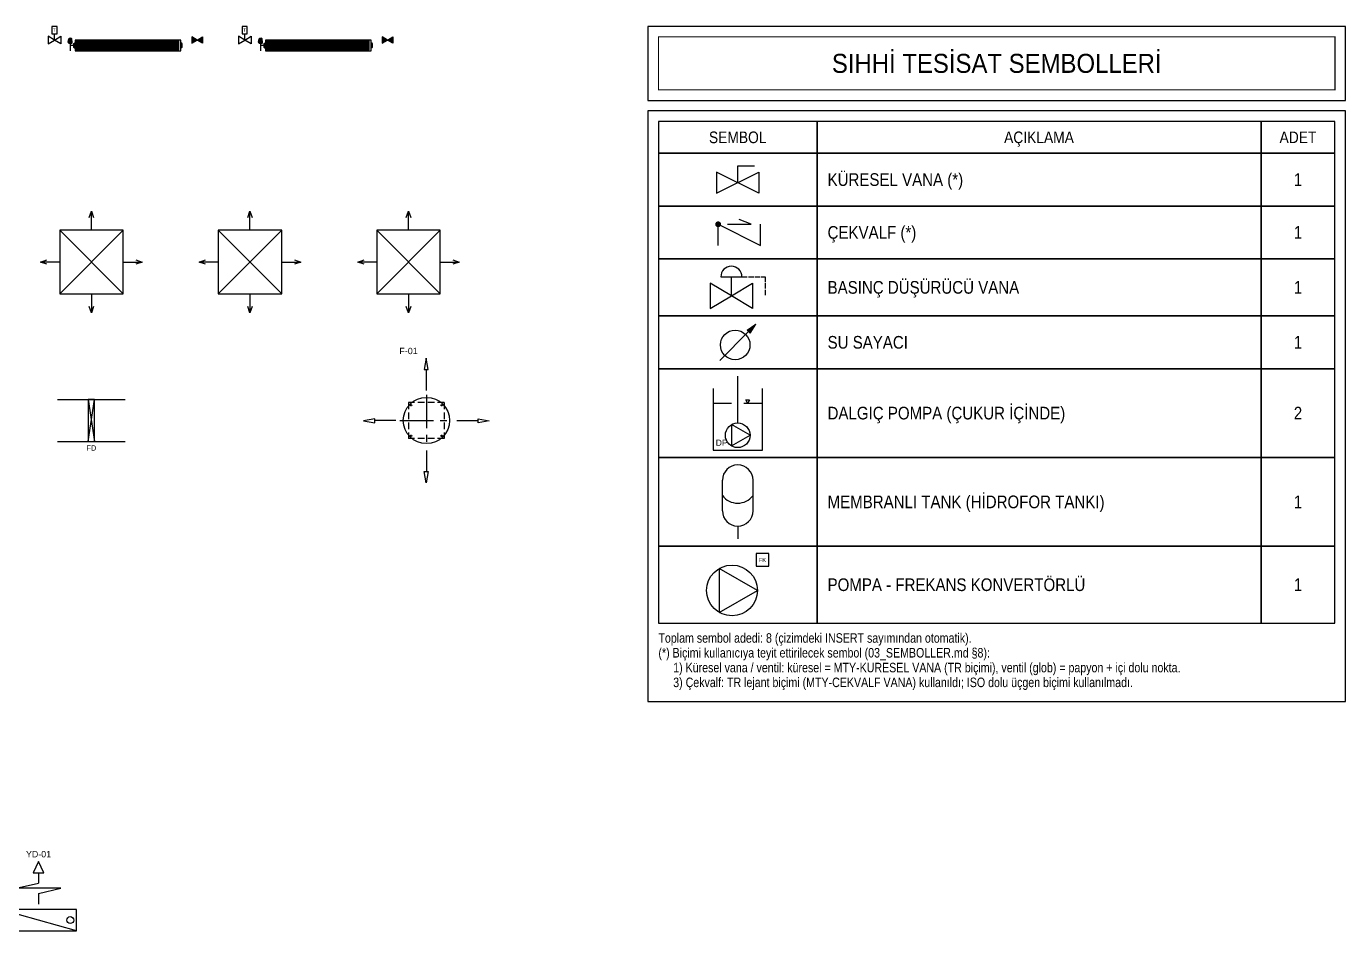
# Model space of a CAD drawing. Header units: centimetres. Extents: x 0 to 5366, y -611 to 559.
# Drawn here: x 1238 to 2486, y -433 to 423 of the extents above; entities that cross this region are included whole.
import ezdxf
from ezdxf.enums import TextEntityAlignment as Align

# ---------------------------------------------------------------- set-up
doc = ezdxf.new("R2010")
doc.units = ezdxf.units.CM
for name, pattern in [('CENTER', [5.08, 3.175, -0.635, 0.635, -0.635]), ('DASHED', [1.524, 1.27, -0.254]), ('HIDDEN2', [0.1875, 0.125, -0.0625])]:
    doc.linetypes.add(name, pattern=pattern)
for name, color, linetype in [('MTY-RADYATÖR', 2, 'Continuous'), ('MTY-TEFRIS-CIKTI', 250, 'Continuous'), ('MTY-VANA', 1, 'Continuous'), ('ROTAS-HAVALANDIRMA-SEMBOL', 4, 'Continuous'), ('ROTAS-ISITMA-SEMBOL', 1, 'Continuous'), ('ROTAS-LEJANT-BASLIK', 5, 'Continuous'), ('ROTAS-LEJANT-CERCEVE', 7, 'Continuous'), ('ROTAS-LEJANT-YAZI', 7, 'Continuous'), ('ROTAS-SIHHI-SEMBOL', 5, 'Continuous'), ('ROTAS-YANGIN-SEMBOL', 10, 'Continuous')]:
    doc.layers.add(name, color=color, linetype=linetype)
doc.styles.add('CAP', font='wturkce.SHX', dxfattribs={"width": 0.65})
doc.styles.add('MTYCAPLT', font='arial.ttf', dxfattribs={"width": 0.65, "height": 1})
doc.styles.add('ROTAS', font='arial.ttf')

# ---------------------------------------------------------------- blocks, each defined once
blk = doc.blocks.new('ROTAS-YANGIN-DOLABI-PLAN')
for p, q in [((0, 32.8), (-5, 22)), ((5, 22), (0, 32.8)), ((-5, 22), (5, 22)), ((0, 22), (0, 12.3)), ((-21.2, 7.3), (0, 12.3)), ((21.2, 7.3), (-21.2, 7.3)), ((0, 2.3), (21.2, 7.3)), ((0, 2.3), (0, -7.8)), ((36, -32.8), (-36, -12.8)), ((30, -22.8), (30, -22.8))]:
    blk.add_line(p, q)
for points in [[(-36, -12.8), (-36, -32.8), (36, -32.8), (36, -12.8), (-36, -12.8)], [(36, -32.8), (-36, -12.8), (-36, -32.8), (36, -32.8)]]:
    blk.add_lwpolyline(points)
blk.add_circle((30, -22.8), 3.25)
at = {"style": 'ROTAS'}
blk.add_attdef('NO', text='', height=6, dxfattribs=at).set_placement((0, 35.8), align=Align.BOTTOM_CENTER)
blk = doc.blocks.new('ROTAS-DIFUZOR-4')
for p, q in [((0, 30), (0, 48)), ((-30, -30), (30, 30)), ((-30, 30), (30, -30)), ((-30, 0), (-48, 0)), ((30, 0), (48, 0)), ((0, -30), (0, -48))]:
    blk.add_line(p, q)
for points in [[(-2.1, 42), (0, 48), (2.1, 42)], [(-42, -2.1), (-48, 0), (-42, 2.1)], [(42, 2.1), (48, 0), (42, -2.1)], [(2.1, -42), (0, -48), (-2.1, -42)]]:
    blk.add_lwpolyline(points)
blk.add_lwpolyline([(-30, -30), (30, -30), (30, 30), (-30, 30)], close=True)
blk = doc.blocks.new('ROTAS-YANGIN-DAMPERI')
for p, q in [((-32, 20), (32, 20)), ((-3, -20), (3, 20)), ((-3, 20), (3, -20)), ((-32, -20), (32, -20))]:
    blk.add_line(p, q)
blk.add_lwpolyline([(-3, -20), (3, -20), (3, 20), (-3, 20)], close=True)
at = {"style": 'ROTAS'}
blk.add_text('FD', height=5, dxfattribs=at).set_placement((0, -26), align=Align.MIDDLE_CENTER)
blk = doc.blocks.new('MTY-ÇATI TİPİ FAN0')
at = {"color": 5, "ltscale": 50}
for p, q in [((16.7, 59), (14.8, 48.4)), ((18.6, 48.4), (16.7, 59)), ((14.8, 48.4), (18.6, 48.4)), ((16.9, 28.4), (16.9, 48.4)), ((-32, 1.7), (-42.6, -0.2)), ((-32, -2.1), (-32, 1.7)), ((-12, 0), (-32, 0)), ((45.8, 0), (65.8, 0)), ((65.8, 1.7), (76.4, -0.2)), ((65.8, -2.1), (65.8, 1.7)), ((-42.6, -0.2), (-32, -2.1)), ((76.4, -0.2), (65.8, -2.1)), ((16.9, -28.4), (16.9, -48.4)), ((16.7, -59), (14.8, -48.4)), ((14.8, -48.4), (18.6, -48.4)), ((18.6, -48.4), (16.7, -59))]:
    blk.add_line(p, q, dxfattribs=at)
at = {"color": 2, "linetype": 'HIDDEN2', "ltscale": 50}
for p, q in [((33.8, 16.9), (0, 16.9)), ((0, 16.9), (0, -16.9)), ((33.8, 16.9), (33.8, -16.9)), ((33.8, -16.9), (0, -16.9))]:
    blk.add_line(p, q, dxfattribs=at)
at = {"color": 1, "linetype": 'Center', "ltscale": 10}
for p, q in [((16.9, 24.4), (16.9, -24.4)), ((-8.1, 0), (41.9, 0))]:
    blk.add_line(p, q, dxfattribs=at)
at = {"color": 5, "ltscale": 50}
blk.add_circle((16.9, 0), 21.9, dxfattribs=at)
at = {"color": 1, "ltscale": 50}
for centre in [(2.4, 14.5), (31.4, 14.5), (2.4, -14.5), (31.4, -14.5)]:
    blk.add_circle(centre, 0.679, dxfattribs=at)
blk = doc.blocks.new('MTY-ÇATI TİPİ FAN')
blk.add_blockref('MTY-ÇATI TİPİ FAN0', (0, 0))
blk = doc.blocks.new('MTY-RADYATOR Panel')
at = {"layer": 'MTY-RADYATÖR', "color": 15}
for p, q in [((-1.9, 8.2), (-1.4, 11.2)), ((-1.9, 8.2), (1.9, 8.2)), ((1.9, 8), (-1.9, 8)), ((-1.4, 11.2), (1.4, 11.2)), ((-1.3, 11.2), (-1.3, 8.2)), ((-1.1, 11.7), (1.1, 11.7)), ((-1.1, 7.2), (1.1, 7.2)), ((-0.7, 11.2), (-0.7, 8.2)), ((-0.6, 11.9), (0.6, 11.9)), ((0, 11.2), (0, 8.2)), ((0.6, 11.2), (0.6, 8.2)), ((1.3, 11.2), (1.3, 8.2)), ((1.9, 8.2), (1.4, 11.2)), ((3.4, 6.9), (3.8, 6.9)), ((3.4, 3.1), (3.4, 6.9)), ((3.4, 6.3), (3.8, 6.3)), ((3.4, 3.7), (3.8, 3.7)), ((3.4, 3.1), (3.8, 3.1)), ((3.8, 2.8), (3.8, 7.2)), ((3.8, 7.2), (4, 7.2)), ((3.8, 2.8), (4, 2.8)), ((4, 7.2), (4.4, 7.3)), ((4, 2.8), (4, 7.2)), ((4, 2.8), (4.4, 2.7)), ((105.3, 7.2), (104.9, 7.3)), ((105.3, 2.8), (104.9, 2.7)), ((105.3, 2.8), (105.3, 7.2)), ((105.5, 7.2), (105.3, 7.2)), ((105.5, 2.8), (105.3, 2.8)), ((105.5, 2.8), (105.5, 7.2)), ((105.9, 6.9), (105.5, 6.9)), ((105.9, 6.3), (105.5, 6.3)), ((105.9, 3.7), (105.5, 3.7)), ((105.9, 3.1), (105.5, 3.1)), ((105.9, 3.1), (105.9, 6.9))]:
    blk.add_line(p, q, dxfattribs=at)
at = {"layer": 'MTY-RADYATÖR', "color": 15, "ltscale": 0.3}
for p, q in [((0, 7.2), (0, 0)), ((3.8, 5), (0, 5))]:
    blk.add_line(p, q, dxfattribs=at)
at = {"layer": 'MTY-RADYATÖR'}
for p, q in [((5.7, 9), (5.7, 1)), ((6.7, 1), (6.7, 9)), ((7.2, 9), (7.2, 1)), ((8.2, 1), (8.2, 9)), ((8.7, 9), (8.7, 1)), ((9.7, 1), (9.7, 9)), ((10.2, 9), (10.2, 1)), ((11.2, 1), (11.2, 9)), ((11.7, 9), (11.7, 1)), ((12.7, 1), (12.7, 9)), ((13.2, 9), (13.2, 1)), ((14.2, 1), (14.2, 9)), ((14.7, 9), (14.7, 1)), ((15.7, 1), (15.7, 9)), ((16.2, 9), (16.2, 1)), ((17.2, 1), (17.2, 9)), ((17.7, 9), (17.7, 1)), ((18.7, 1), (18.7, 9)), ((19.2, 9), (19.2, 1)), ((20.2, 1), (20.2, 9)), ((20.7, 9), (20.7, 1)), ((21.7, 1), (21.7, 9)), ((22.2, 9), (22.2, 1)), ((23.2, 1), (23.2, 9)), ((23.7, 9), (23.7, 1)), ((24.7, 1), (24.7, 9)), ((25.2, 9), (25.2, 1)), ((26.2, 1), (26.2, 9)), ((26.7, 9), (26.7, 1)), ((27.7, 1), (27.7, 9)), ((28.2, 9), (28.2, 1)), ((29.2, 1), (29.2, 9)), ((29.7, 9), (29.7, 1)), ((30.7, 1), (30.7, 9)), ((31.2, 9), (31.2, 1)), ((32.2, 1), (32.2, 9)), ((32.7, 9), (32.7, 1)), ((33.7, 1), (33.7, 9)), ((34.2, 9), (34.2, 1)), ((35.2, 1), (35.2, 9)), ((35.7, 9), (35.7, 1)), ((36.7, 1), (36.7, 9)), ((37.2, 9), (37.2, 1)), ((38.2, 1), (38.2, 9)), ((38.7, 9), (38.7, 1)), ((39.7, 1), (39.7, 9)), ((40.2, 9), (40.2, 1)), ((41.2, 1), (41.2, 9)), ((41.7, 9), (41.7, 1)), ((42.7, 1), (42.7, 9)), ((43.2, 9), (43.2, 1)), ((44.2, 1), (44.2, 9)), ((44.7, 9), (44.7, 1)), ((45.7, 1), (45.7, 9)), ((46.2, 9), (46.2, 1)), ((47.2, 1), (47.2, 9)), ((47.7, 9), (47.7, 1)), ((48.7, 1), (48.7, 9)), ((49.2, 9), (49.2, 1)), ((50.2, 1), (50.2, 9)), ((50.7, 9), (50.7, 1)), ((51.7, 1), (51.7, 9)), ((52.2, 9), (52.2, 1)), ((53.2, 1), (53.2, 9)), ((53.7, 9), (53.7, 1)), ((54.7, 1), (54.7, 9)), ((55.2, 9), (55.2, 1)), ((56.2, 1), (56.2, 9)), ((56.7, 9), (56.7, 1)), ((57.7, 1), (57.7, 9)), ((58.2, 9), (58.2, 1)), ((59.2, 1), (59.2, 9)), ((59.7, 9), (59.7, 1)), ((60.7, 1), (60.7, 9)), ((61.2, 9), (61.2, 1)), ((62.2, 1), (62.2, 9)), ((62.7, 9), (62.7, 1)), ((63.7, 1), (63.7, 9)), ((64.2, 9), (64.2, 1)), ((65.2, 1), (65.2, 9)), ((65.7, 9), (65.7, 1)), ((66.7, 1), (66.7, 9)), ((67.2, 9), (67.2, 1)), ((68.2, 1), (68.2, 9)), ((68.7, 9), (68.7, 1)), ((69.7, 1), (69.7, 9)), ((70.2, 9), (70.2, 1)), ((71.2, 1), (71.2, 9)), ((71.7, 9), (71.7, 1)), ((72.7, 1), (72.7, 9)), ((73.2, 9), (73.2, 1)), ((74.2, 1), (74.2, 9)), ((74.7, 9), (74.7, 1)), ((75.7, 1), (75.7, 9)), ((76.2, 9), (76.2, 1)), ((77.2, 1), (77.2, 9)), ((77.7, 9), (77.7, 1)), ((78.7, 1), (78.7, 9)), ((79.2, 9), (79.2, 1)), ((80.2, 1), (80.2, 9)), ((80.7, 9), (80.7, 1)), ((81.7, 1), (81.7, 9)), ((82.2, 9), (82.2, 1)), ((83.2, 1), (83.2, 9)), ((83.7, 9), (83.7, 1)), ((84.7, 1), (84.7, 9)), ((85.2, 9), (85.2, 1)), ((86.2, 1), (86.2, 9)), ((86.7, 9), (86.7, 1)), ((87.7, 1), (87.7, 9)), ((88.2, 9), (88.2, 1)), ((89.2, 1), (89.2, 9)), ((89.7, 9), (89.7, 1)), ((90.7, 1), (90.7, 9)), ((91.2, 9), (91.2, 1)), ((92.2, 1), (92.2, 9)), ((92.7, 9), (92.7, 1)), ((93.7, 1), (93.7, 9)), ((94.2, 9), (94.2, 1)), ((95.2, 1), (95.2, 9)), ((95.7, 9), (95.7, 1)), ((96.7, 1), (96.7, 9)), ((97.2, 9), (97.2, 1)), ((98.2, 1), (98.2, 9)), ((98.7, 9), (98.7, 1)), ((99.7, 1), (99.7, 9)), ((100.2, 9), (100.2, 1)), ((101.2, 1), (101.2, 9)), ((101.7, 9), (101.7, 1)), ((102.7, 1), (102.7, 9))]:
    blk.add_line(p, q, dxfattribs=at)
at = {"layer": 'MTY-RADYATÖR', "color": 15}
blk.add_lwpolyline([(4.7, 0), (104.7, 0), (104.7, 10), (4.7, 10)], close=True, dxfattribs=at)
for centre, start, end in [((4.4, 7.5), 274, 350), ((4.4, 2.5), 10, 86), ((104.9, 7.5), 190, 266), ((104.9, 2.5), 94, 170)]:
    blk.add_arc(centre, 0.245, start, end, dxfattribs=at)
at = {"layer": 'MTY-RADYATÖR'}
for centre, start, end in [((6.2, 9), 0, 180), ((6.2, 1), 180, 0), ((7.7, 9), 0, 180), ((7.7, 1), 180, 0), ((9.2, 9), 0, 180), ((9.2, 1), 180, 0), ((10.7, 9), 0, 180), ((10.7, 1), 180, 0), ((12.2, 9), 0, 180), ((12.2, 1), 180, 0), ((13.7, 9), 0, 180), ((13.7, 1), 180, 0), ((15.2, 9), 0, 180), ((15.2, 1), 180, 0), ((16.7, 9), 0, 180), ((16.7, 1), 180, 0), ((18.2, 9), 0, 180), ((18.2, 1), 180, 0), ((19.7, 9), 0, 180), ((19.7, 1), 180, 0), ((21.2, 9), 0, 180), ((21.2, 1), 180, 0), ((22.7, 9), 0, 180), ((22.7, 1), 180, 0), ((24.2, 9), 0, 180), ((24.2, 1), 180, 0), ((25.7, 9), 0, 180), ((25.7, 1), 180, 0), ((27.2, 9), 0, 180), ((27.2, 1), 180, 0), ((28.7, 9), 0, 180), ((28.7, 1), 180, 0), ((30.2, 9), 0, 180), ((30.2, 1), 180, 0), ((31.7, 9), 0, 180), ((31.7, 1), 180, 0), ((33.2, 9), 0, 180), ((33.2, 1), 180, 0), ((34.7, 9), 0, 180), ((34.7, 1), 180, 0), ((36.2, 9), 0, 180), ((36.2, 1), 180, 0), ((37.7, 9), 0, 180), ((37.7, 1), 180, 0), ((39.2, 9), 0, 180), ((39.2, 1), 180, 0), ((40.7, 9), 0, 180), ((40.7, 1), 180, 0), ((42.2, 9), 0, 180), ((42.2, 1), 180, 0), ((43.7, 9), 0, 180), ((43.7, 1), 180, 0), ((45.2, 9), 0, 180), ((45.2, 1), 180, 0), ((46.7, 9), 0, 180), ((46.7, 1), 180, 0), ((48.2, 9), 0, 180), ((48.2, 1), 180, 0), ((49.7, 9), 0, 180), ((49.7, 1), 180, 0), ((51.2, 9), 0, 180), ((51.2, 1), 180, 0), ((52.7, 9), 0, 180), ((52.7, 1), 180, 0), ((54.2, 9), 0, 180), ((54.2, 1), 180, 0), ((55.7, 9), 0, 180), ((55.7, 1), 180, 0), ((57.2, 9), 0, 180), ((57.2, 1), 180, 0), ((58.7, 9), 0, 180), ((58.7, 1), 180, 0), ((60.2, 9), 0, 180), ((60.2, 1), 180, 0), ((61.7, 9), 0, 180), ((61.7, 1), 180, 0), ((63.2, 9), 0, 180), ((63.2, 1), 180, 0), ((64.7, 9), 0, 180), ((64.7, 1), 180, 0), ((66.2, 9), 0, 180), ((66.2, 1), 180, 0), ((67.7, 9), 0, 180), ((67.7, 1), 180, 0), ((69.2, 9), 0, 180), ((69.2, 1), 180, 0), ((70.7, 9), 0, 180), ((70.7, 1), 180, 0), ((72.2, 9), 0, 180), ((72.2, 1), 180, 0), ((73.7, 9), 0, 180), ((73.7, 1), 180, 0), ((75.2, 9), 0, 180), ((75.2, 1), 180, 0), ((76.7, 9), 0, 180), ((76.7, 1), 180, 0), ((78.2, 9), 0, 180), ((78.2, 1), 180, 0), ((79.7, 9), 0, 180), ((79.7, 1), 180, 0), ((81.2, 9), 0, 180), ((81.2, 1), 180, 0), ((82.7, 9), 0, 180), ((82.7, 1), 180, 0), ((84.2, 9), 0, 180), ((84.2, 1), 180, 0), ((85.7, 9), 0, 180), ((85.7, 1), 180, 0), ((87.2, 9), 0, 180), ((87.2, 1), 180, 0), ((88.7, 9), 0, 180), ((88.7, 1), 180, 0), ((90.2, 9), 0, 180), ((90.2, 1), 180, 0), ((91.7, 9), 0, 180), ((91.7, 1), 180, 0), ((93.2, 9), 0, 180), ((93.2, 1), 180, 0), ((94.7, 9), 0, 180), ((94.7, 1), 180, 0), ((96.2, 9), 0, 180), ((96.2, 1), 180, 0), ((97.7, 9), 0, 180), ((97.7, 1), 180, 0), ((99.2, 9), 0, 180), ((99.2, 1), 180, 0), ((100.7, 9), 0, 180), ((100.7, 1), 180, 0), ((102.2, 9), 0, 180), ((102.2, 1), 180, 0)]:
    blk.add_arc(centre, 0.5, start, end, dxfattribs=at)
at = {"layer": 'MTY-RADYATÖR', "color": 15}
for centre, major_axis, start_param, end_param in [((-1.1, 8), (0.584, 0.584), 2.161559, 3.926991), ((-0.6, 11), (0.584, 0.584), 0.785398, 2.161559), ((0.6, 11), (-0.584, 0.584), 4.121626, 5.497787), ((1.1, 8), (0.584, 0.584), 3.926991, 5.692422)]:
    blk.add_ellipse(centre, major_axis=major_axis, ratio=1, start_param=start_param, end_param=end_param, dxfattribs=at)
at = {"layer": 'MTY-RADYATÖR', "style": 'MTYCAPLT', "width": 0.65}
blk.add_attdef('RAD', text='', height=10, dxfattribs=at).set_placement((54.7, 22.5), align=Align.MIDDLE_CENTER)
at = {"layer": 'MTY-TEFRIS-CIKTI', "style": 'MTYCAPLT', "width": 0.65}
blk.add_attdef('NO', text='', height=6, dxfattribs=at).set_placement((54.7, 35), align=Align.MIDDLE_CENTER)
blk = doc.blocks.new('ROTAS-TERMOSTATIK-VANA')
blk.add_line((0, 0), (0, 6))
for points in [[(-2.5, 6), (2.5, 6), (2.5, 13), (-2.5, 13)], [(-6, 3.6), (-6, -3.6), (0, 0)], [(6, 3.6), (6, -3.6), (0, 0)]]:
    blk.add_lwpolyline(points, close=True)
at = {"style": 'ROTAS'}
blk.add_text('T', height=3.2, dxfattribs=at).set_placement((0, 9.5), align=Align.MIDDLE_CENTER)
blk = doc.blocks.new('ROTAS-RAKORLU-DONUS')
for points in [[(-5, 3), (-5, -3), (0, 0)], [(5, 3), (5, -3), (0, 0)]]:
    blk.add_hatch(color=7).paths.add_polyline_path(points)
for points in [[(-5, 3), (-5, -3), (0, 0)], [(5, 3), (5, -3), (0, 0)]]:
    blk.add_lwpolyline(points, close=True)
blk = doc.blocks.new('DENEME-RADYATOR-GRUBU')
at = {"layer": 'ROTAS-ISITMA-SEMBOL'}
for name, p in [('ROTAS-TERMOSTATIK-VANA', (-15, 10)), ('ROTAS-RAKORLU-DONUS', (120, 10)), ('MTY-RADYATOR Panel', (0, 0))]:
    blk.add_blockref(name, p, dxfattribs=at)
blk = doc.blocks.new('MTY-KURESEL VANA')
at = {"layer": 'MTY-VANA'}
for p, q in [((0, 0), (0, 8)), ((0, 8), (8, 8))]:
    blk.add_line(p, q, dxfattribs=at)
blk.add_lwpolyline([(-10, 5), (-10, -5), (10, 5), (10, -5), (-10, 5)], dxfattribs=at)
at = {"layer": 'MTY-VANA', "style": 'CAP', "width": 0.65}
blk.add_attdef('CAP', text='', height=5, rotation=26.56505, dxfattribs=at).set_placement((0, 0), align=Align.CENTER)
blk = doc.blocks.new('MTY-CEKVALF VANA')
at = {"layer": 'MTY-VANA'}
h = blk.add_hatch(color=256, dxfattribs=at)
edge = h.paths.add_edge_path()
edge.add_arc((-10, 5), 1.41, 180, 540, ccw=False)
for p, q in [((5.6, 5), (0, 7.32)), ((-10, -5), (-10, 5)), ((-10, 5), (10, -5)), ((-5.6, 5), (5.6, 5)), ((10, -5), (10, 5))]:
    blk.add_line(p, q, dxfattribs=at)
at = {"layer": 'MTY-VANA', "style": 'CAP', "width": 0.65}
blk.add_attdef('CAP', text='', height=5, rotation=153.43495, dxfattribs=at).set_placement((0, 0), align=Align.CENTER)
blk = doc.blocks.new('ROTAS-BASINC-DUSURUCU')
for p, q in [((-5, 9), (5, 9)), ((0, 0), (0, 9))]:
    blk.add_line(p, q)
at = {"linetype": 'DASHED', "ltscale": 2}
blk.add_lwpolyline([(5, 9), (16, 9), (16, 0)], dxfattribs=at)
for points in [[(-10, 6), (-10, -6), (0, 0)], [(10, 6), (10, -6), (0, 0)]]:
    blk.add_lwpolyline(points, close=True)
blk.add_arc((0, 9), 5, 0, 180)
at = {"style": 'ROTAS'}
blk.add_attdef('NO', text='', height=6, dxfattribs=at).set_placement((0, 18), align=Align.BOTTOM_CENTER)
blk = doc.blocks.new('MTY-SU SAYACI')
at = {"layer": 'MTY-VANA'}
blk.add_hatch(color=256, dxfattribs=at).paths.add_polyline_path([(9.8, 9.8), (5.64, 7.03), (7.03, 5.64)])
for p, q in [((-7.33, -7.33), (6.34, 6.34)), ((5.64, 7.03), (9.8, 9.8)), ((7.03, 5.64), (5.64, 7.03)), ((7.03, 5.64), (9.8, 9.8))]:
    blk.add_line(p, q, dxfattribs=at)
blk.add_circle((0, 0), 7, dxfattribs=at)
blk.add_attdef('CAP', (1.99, 0.86), '', height=2.5, rotation=225, dxfattribs=at)
blk = doc.blocks.new('ROTAS-DALGIC-POMPA')
for p, q in [((0, 22), (0, 60)), ((-20, 38), (-5, 38)), ((5, 38), (20, 38))]:
    blk.add_line(p, q)
blk.add_lwpolyline([(-20, 50), (-20, 0), (20, 0), (20, 50)])
for points in [[(6.5, 40.7), (9.5, 40.7), (8, 38)], [(10, 12), (-5, 20.66), (-5, 3.34)]]:
    blk.add_lwpolyline(points, close=True)
blk.add_circle((0, 12), 10)
at = {"style": 'ROTAS'}
blk.add_text('DP', height=5, dxfattribs=at).set_placement((-13, 6), align=Align.MIDDLE_CENTER)
blk.add_attdef('NO', text='', height=6, dxfattribs=at).set_placement((0, 63), align=Align.BOTTOM_CENTER)
blk = doc.blocks.new('ROTAS-MEMBRANLI-TANK')
for p, q in [((-15, -15), (-15, 15)), ((15, -15), (15, 15)), ((0, -30), (0, -42.5))]:
    blk.add_line(p, q)
for centre, radius, start, end in [((0, 15), 15, 0, 180), ((0, 11.25), 18.75, 216.8699, 323.1301), ((0, -15), 15, 180, 360)]:
    blk.add_arc(centre, radius, start, end)
at = {"style": 'ROTAS'}
blk.add_attdef('NO', text='', height=6, dxfattribs=at).set_placement((0, 33), align=Align.BOTTOM_CENTER)
blk = doc.blocks.new('ROTAS-POMPA-FK')
for points in [[(11.4, 11.4), (17.4, 11.4), (17.4, 17.4), (11.4, 17.4)], [(12, 0), (-6, 10.39), (-6, -10.39)]]:
    blk.add_lwpolyline(points, close=True)
blk.add_circle((0, 0), 12)
at = {"style": 'ROTAS'}
blk.add_text('FK', height=1.92, dxfattribs=at).set_placement((14.4, 14.4), align=Align.MIDDLE_CENTER)
blk.add_attdef('NO', text='', height=6, dxfattribs=at).set_placement((0, 22), align=Align.BOTTOM_CENTER)

msp = doc.modelspace()

# ---------------------------------------------------------------- linework, layer by layer
at = {"layer": 'ROTAS-LEJANT-CERCEVE'}
for points in [[(1826.4, 353), (2486.4, 353), (2486.4, 423), (1826.4, 423)], [(1826.4, -215.8), (2486.4, -215.8), (2486.4, 343), (1826.4, 343)], [(1836.4, 303), (1986.4, 303), (1986.4, 333), (1836.4, 333)], [(1986.4, 303), (2406.4, 303), (2406.4, 333), (1986.4, 333)], [(2406.4, 303), (2476.4, 303), (2476.4, 333), (2406.4, 333)], [(1836.4, 253), (1986.4, 253), (1986.4, 303), (1836.4, 303)], [(1986.4, 253), (2406.4, 253), (2406.4, 303), (1986.4, 303)], [(2406.4, 253), (2476.4, 253), (2476.4, 303), (2406.4, 303)], [(1836.4, 203), (1986.4, 203), (1986.4, 253), (1836.4, 253)], [(1986.4, 203), (2406.4, 203), (2406.4, 253), (1986.4, 253)], [(2406.4, 203), (2476.4, 203), (2476.4, 253), (2406.4, 253)], [(1836.4, 149), (1986.4, 149), (1986.4, 203), (1836.4, 203)], [(1986.4, 149), (2406.4, 149), (2406.4, 203), (1986.4, 203)], [(2406.4, 149), (2476.4, 149), (2476.4, 203), (2406.4, 203)], [(1836.4, 99), (1986.4, 99), (1986.4, 149), (1836.4, 149)], [(1986.4, 99), (2406.4, 99), (2406.4, 149), (1986.4, 149)], [(2406.4, 99), (2476.4, 99), (2476.4, 149), (2406.4, 149)], [(1836.4, 15), (1986.4, 15), (1986.4, 99), (1836.4, 99)], [(1986.4, 15), (2406.4, 15), (2406.4, 99), (1986.4, 99)], [(2406.4, 15), (2476.4, 15), (2476.4, 99), (2406.4, 99)], [(1836.4, -69), (1986.4, -69), (1986.4, 15), (1836.4, 15)], [(1986.4, -69), (2406.4, -69), (2406.4, 15), (1986.4, 15)], [(2406.4, -69), (2476.4, -69), (2476.4, 15), (2406.4, 15)], [(1836.4, -141.8), (1986.4, -141.8), (1986.4, -69), (1836.4, -69)], [(1986.4, -141.8), (2406.4, -141.8), (2406.4, -69), (1986.4, -69)], [(2406.4, -141.8), (2476.4, -141.8), (2476.4, -69), (2406.4, -69)]]:
    msp.add_lwpolyline(points, close=True, dxfattribs=at)
at = {"layer": 'ROTAS-LEJANT-CERCEVE', "const_width": 1}
msp.add_lwpolyline([(1836.4, 363), (2476.4, 363), (2476.4, 413), (1836.4, 413)], close=True, dxfattribs=at)

# ---------------------------------------------------------------- block references
at = {"layer": 'ROTAS-HAVALANDIRMA-SEMBOL'}
for name, p in [('ROTAS-DIFUZOR-4', (1300, 200)), ('ROTAS-DIFUZOR-4', (1450, 200)), ('ROTAS-DIFUZOR-4', (1600, 200)), ('ROTAS-YANGIN-DAMPERI', (1300, 50))]:
    msp.add_blockref(name, p, dxfattribs=at)
ref = msp.add_blockref('MTY-ÇATI TİPİ FAN', (1600, 50), dxfattribs=at)
ref.add_attrib('NO', 'F-01', dxfattribs={"height": 6, "style": 'ROTAS'}).set_placement((1600, 111), align=Align.BOTTOM_CENTER)
at = {"layer": 'ROTAS-ISITMA-SEMBOL'}
for p in [(1280, 400), (1460, 400)]:
    msp.add_blockref('DENEME-RADYATOR-GRUBU', p, dxfattribs=at)
at = {"layer": 'ROTAS-SIHHI-SEMBOL'}
for name, p, xscale, yscale in [('MTY-KURESEL VANA', (1911.4, 275), 2, 2), ('MTY-CEKVALF VANA', (1912.9, 225.7), 2, 2), ('ROTAS-BASINC-DUSURUCU', (1905.4, 168), 2, 2), ('MTY-SU SAYACI', (1909, 121.5), 2, 2), ('ROTAS-DALGIC-POMPA', (1911.4, 22), 1.1666666666666667, 1.1666666666666667), ('ROTAS-MEMBRANLI-TANK', (1911.4, -21), 0.9655172413793104, 0.9655172413793104), ('ROTAS-POMPA-FK', (1906, -110.8), 2, 2)]:
    msp.add_blockref(name, p, dxfattribs=dict(at, xscale=xscale, yscale=yscale))
at = {"layer": 'ROTAS-YANGIN-SEMBOL'}
ref = msp.add_blockref('ROTAS-YANGIN-DOLABI-PLAN', (1250, -400), dxfattribs=at)
ref.add_attrib('NO', 'YD-01', dxfattribs={"layer": '0', "height": 6, "style": 'ROTAS'}).set_placement((1250, -365.2), align=Align.BOTTOM_CENTER)

# ---------------------------------------------------------------- texts
at = {"layer": 'ROTAS-LEJANT-BASLIK', "style": 'ROTAS', "width": 0.9}
msp.add_text('SIHHİ TESİSAT SEMBOLLERİ', height=18, dxfattribs=at).set_placement((2156.4, 388), align=Align.MIDDLE_CENTER)
at = {"layer": 'ROTAS-LEJANT-YAZI', "style": 'ROTAS', "width": 0.85}
for s, height, p in [('SEMBOL', 11, (1911.4, 318)), ('AÇIKLAMA', 11, (2196.4, 318)), ('ADET', 11, (2441.4, 318)), ('1', 12, (2441.4, 278)), ('1', 12, (2441.4, 228)), ('1', 12, (2441.4, 176)), ('1', 12, (2441.4, 124)), ('2', 12, (2441.4, 57)), ('1', 12, (2441.4, -27)), ('1', 12, (2441.4, -105.4))]:
    msp.add_text(s, height=height, dxfattribs=at).set_placement(p, align=Align.MIDDLE_CENTER)
at = {"layer": 'ROTAS-LEJANT-YAZI', "style": 'ROTAS'}
for s, height, width, p in [('KÜRESEL VANA (*)', 12, 0.85, (1996.4, 278)), ('ÇEKVALF (*)', 12, 0.85, (1996.4, 228)), ('BASINÇ DÜŞÜRÜCÜ VANA', 12, 0.85, (1996.4, 176)), ('SU SAYACI', 12, 0.85, (1996.4, 124)), ('DALGIÇ POMPA (ÇUKUR İÇİNDE)', 12, 0.85, (1996.4, 57)), ('MEMBRANLI TANK (HİDROFOR TANKI)', 12, 0.85, (1996.4, -27)), ('POMPA - FREKANS KONVERTÖRLÜ', 12, 0.85, (1996.4, -105.4)), ('Toplam sembol adedi: 8 (çizimdeki INSERT sayımından otomatik).', 9, 0.8, (1836.4, -155.8)), ('(*) Biçimi kullanıcıya teyit ettirilecek sembol (03_SEMBOLLER.md §8):', 9, 0.8, (1836.4, -169.8)), ('     1) Küresel vana / ventil: küresel = MTY-KURESEL VANA (TR biçimi), ventil (glob) = papyon + içi dolu nokta.', 9, 0.8, (1836.4, -183.8)), ('     3) Çekvalf: TR lejant biçimi (MTY-CEKVALF VANA) kullanıldı; ISO dolu üçgen biçimi kullanılmadı.', 9, 0.8, (1836.4, -197.8))]:
    msp.add_text(s, height=height, dxfattribs=dict(at, width=width)).set_placement(p, align=Align.MIDDLE_LEFT)

doc.saveas('drawing.dxf')
